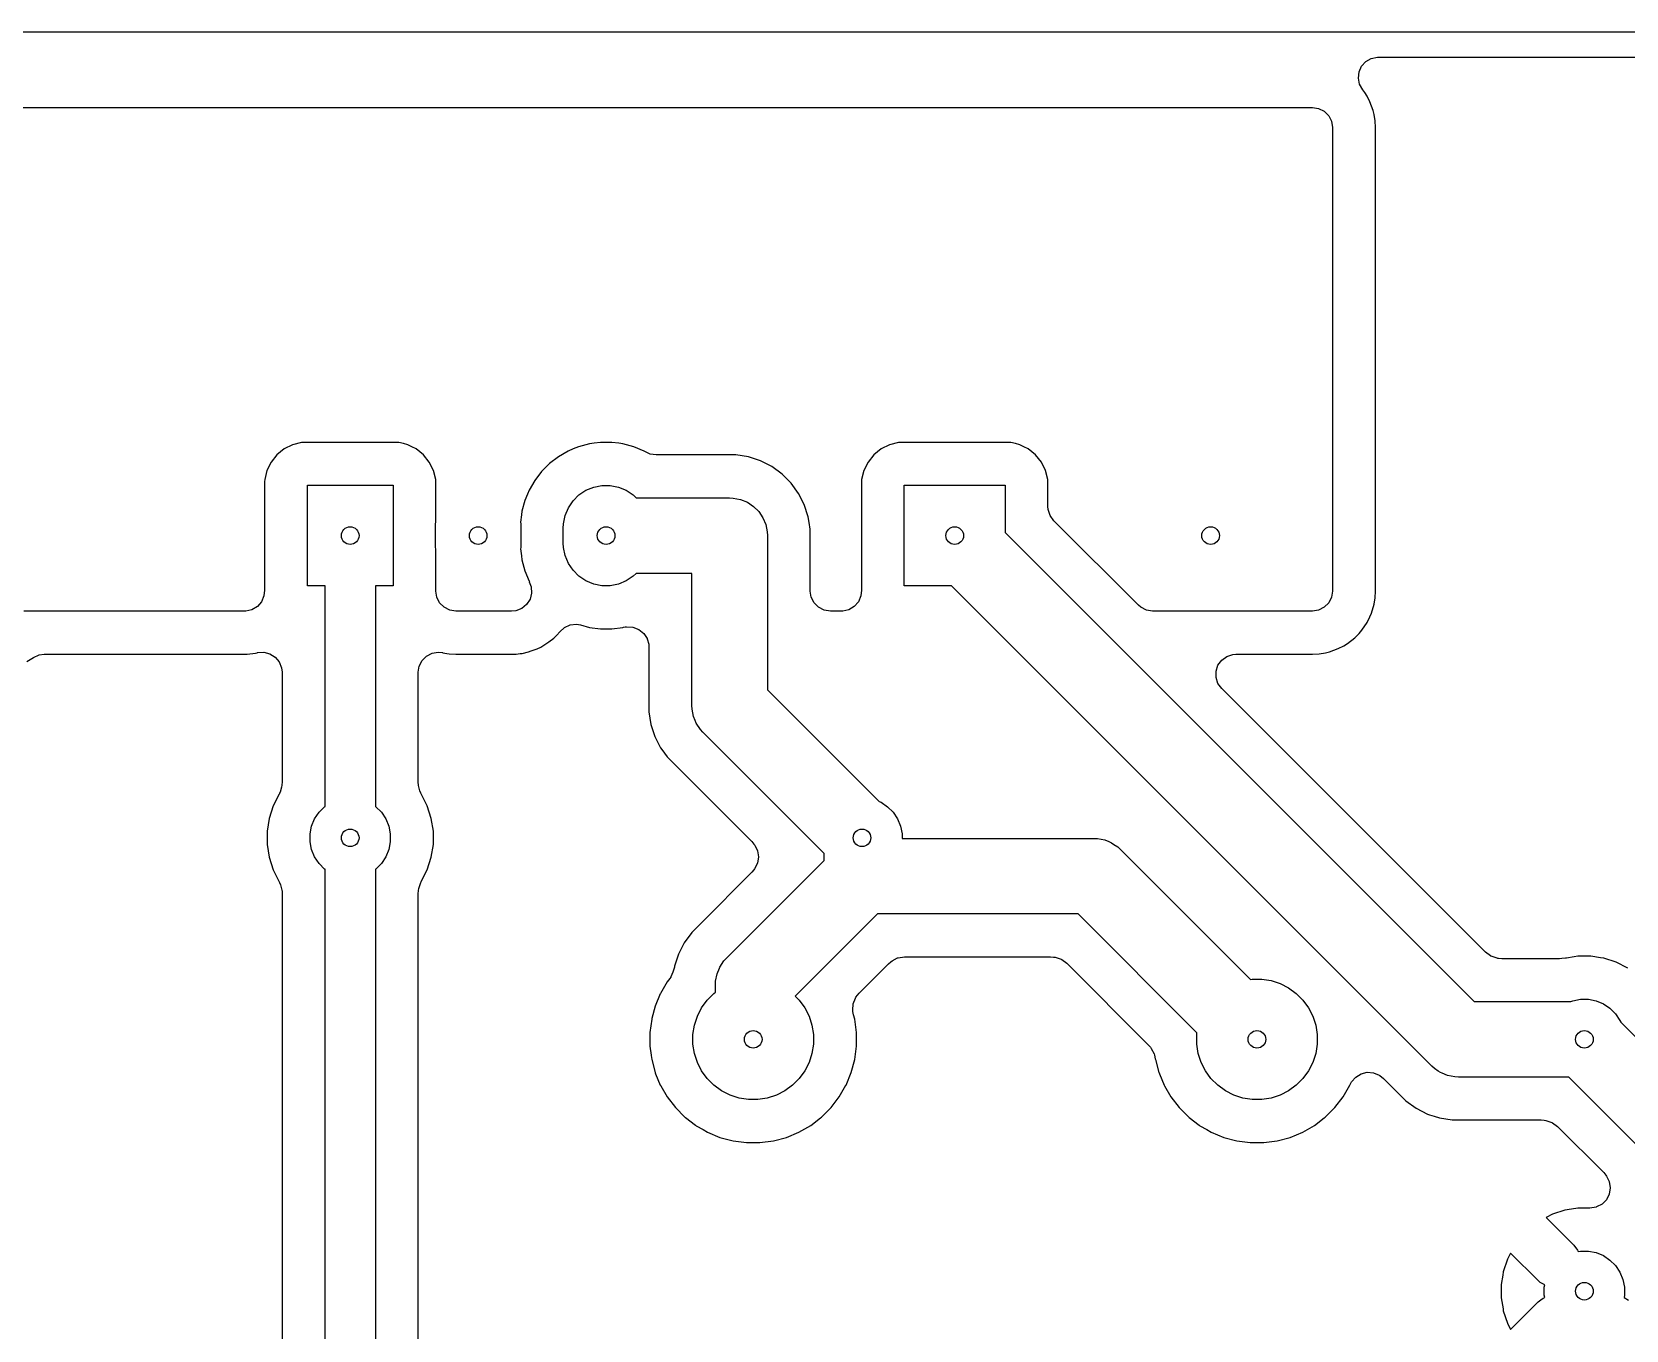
# Model space of a CAD drawing. Header units: millimetres. Extents: x 20 to 168, y -138 to -20.
# Drawn here: x 61.68 to 93.33, y -45.77 to -20 of the extents above; entities that cross this region are included whole.
import ezdxf

# ---------------------------------------------------------------- set-up
doc = ezdxf.new("R2010")
doc.units = ezdxf.units.MM
doc.layers.add('B.Cu', color=253, linetype='CONTINUOUS', true_color=0x83a598)
doc.layers.add('Edge.Cuts', color=40, linetype='CONTINUOUS', true_color=0xfabd2f)

msp = doc.modelspace()

# ---------------------------------------------------------------- linework, layer by layer
at = {"layer": 'B.Cu', "linetype": 'CONTINUOUS'}
for p, q in [((88.162027, -20.588514), (88.270361, -20.526487)), ((88.270361, -20.526487), (88.392561, -20.500974)), ((88.392561, -20.500974), (88.412004, -20.5005)), ((88.412004, -20.5005), (167.069098, -20.5005)), ((88.013478, -20.918943), (88.026975, -20.79484)), ((88.026975, -20.79484), (88.078161, -20.680982)), ((88.078161, -20.680982), (88.162027, -20.588514)), ((88.038991, -21.041143), (88.013478, -20.918943)), ((88.101017, -21.149476), (88.038991, -21.041143)), ((88.144627, -21.203729), (88.101017, -21.149476)), ((58.399, -21.5), (87.101, -21.5)), ((87.101, -21.5), (87.224298, -21.519528)), ((87.224298, -21.519528), (87.335526, -21.576202)), ((88.186053, -21.276082), (88.144627, -21.203729)), ((88.242727, -21.38731), (88.186053, -21.276082)), ((88.308398, -21.560253), (88.242727, -21.38731)), ((87.335526, -21.576202), (87.423798, -21.664474)), ((87.423798, -21.664474), (87.480472, -21.775702)), ((87.480472, -21.775702), (87.5, -21.899)), ((88.32544, -21.641876), (88.308398, -21.560253)), ((88.344968, -21.765174), (88.32544, -21.641876)), ((88.3555, -21.899), (88.344968, -21.765174)), ((87.5, -21.899), (87.5, -31.101)), ((88.3555, -31.101), (88.3555, -21.899)), ((67.034503, -28.152317), (66.854979, -28.196963)), ((67.07604, -28.1495), (67.034503, -28.152317)), ((67.076046, -28.1495), (67.07604, -28.1495)), ((68.923954, -28.1495), (67.076046, -28.1495)), ((68.923959, -28.1495), (68.923954, -28.1495)), ((68.965496, -28.152317), (68.923959, -28.1495)), ((69.055258, -28.17464), (68.965496, -28.152317)), ((72.843399, -28.165975), (72.74754, -28.178595)), ((72.968543, -28.1495), (72.843399, -28.165975)), ((73.191457, -28.1495), (72.968543, -28.1495)), ((73.329642, -28.167692), (73.191457, -28.1495)), ((78.884503, -28.152317), (78.704979, -28.196963)), ((78.92604, -28.1495), (78.884503, -28.152317)), ((78.926046, -28.1495), (78.92604, -28.1495)), ((81.073954, -28.1495), (78.926046, -28.1495)), ((81.073959, -28.1495), (81.073954, -28.1495)), ((81.115496, -28.152317), (81.073959, -28.1495)), ((81.205258, -28.17464), (81.115496, -28.152317)), ((66.545052, -28.395068), (66.42916, -28.539242)), ((66.545068, -28.395052), (66.545052, -28.395068)), ((66.689242, -28.27916), (66.545068, -28.395052)), ((66.854979, -28.196963), (66.689242, -28.27916)), ((69.145021, -28.196963), (69.055258, -28.17464)), ((69.224317, -28.23629), (69.145021, -28.196963)), ((69.310757, -28.27916), (69.224317, -28.23629)), ((69.454931, -28.395052), (69.310757, -28.27916)), ((69.454934, -28.395055), (69.454931, -28.395052)), ((69.45494, -28.39506), (69.454934, -28.395055)), ((69.454944, -28.395065), (69.45494, -28.39506)), ((69.454947, -28.395068), (69.454944, -28.395065)), ((69.570839, -28.539242), (69.454947, -28.395068)), ((72.133217, -28.433057), (71.956388, -28.568742)), ((72.133222, -28.433053), (72.133217, -28.433057)), ((72.326265, -28.321599), (72.133222, -28.433053)), ((72.326272, -28.321595), (72.326265, -28.321599)), ((72.326274, -28.321595), (72.326272, -28.321595)), ((72.428726, -28.279158), (72.326274, -28.321595)), ((72.532218, -28.23629), (72.428726, -28.279158)), ((72.74754, -28.178595), (72.532218, -28.23629)), ((73.412459, -28.178595), (73.329642, -28.167692)), ((73.412462, -28.178595), (73.412459, -28.178595)), ((73.412463, -28.178596), (73.412462, -28.178595)), ((73.627781, -28.23629), (73.412463, -28.178596)), ((73.833726, -28.321595), (73.627781, -28.23629)), ((73.833729, -28.321596), (73.833726, -28.321595)), ((73.833732, -28.321598), (73.833729, -28.321596)), ((73.876073, -28.346044), (73.833732, -28.321598)), ((73.952275, -28.379972), (73.876073, -28.346044)), ((74.075573, -28.3995), (73.952275, -28.379972)), ((75.657659, -28.3995), (74.075573, -28.3995)), ((75.657662, -28.3995), (75.657659, -28.3995)), ((75.906485, -28.43891), (75.657662, -28.3995)), ((75.906486, -28.43891), (75.906485, -28.43891)), ((75.90649, -28.438911), (75.906486, -28.43891)), ((76.146079, -28.516759), (75.90649, -28.438911)), ((78.395052, -28.395068), (78.27916, -28.539242)), ((78.395068, -28.395052), (78.395052, -28.395068)), ((78.539242, -28.27916), (78.395068, -28.395052)), ((78.704979, -28.196963), (78.539242, -28.27916)), ((81.295021, -28.196963), (81.205258, -28.17464)), ((81.374317, -28.23629), (81.295021, -28.196963)), ((81.460757, -28.27916), (81.374317, -28.23629)), ((81.604931, -28.395052), (81.460757, -28.27916)), ((81.604934, -28.395055), (81.604931, -28.395052)), ((81.60494, -28.39506), (81.604934, -28.395055)), ((81.604944, -28.395065), (81.60494, -28.39506)), ((81.604947, -28.395068), (81.604944, -28.395065)), ((81.720839, -28.539242), (81.604947, -28.395068)), ((66.346963, -28.704979), (66.302317, -28.884503)), ((66.42916, -28.539242), (66.346963, -28.704979)), ((69.57084, -28.539245), (69.570839, -28.539242)), ((69.570842, -28.539247), (69.57084, -28.539245)), ((69.653037, -28.704979), (69.570842, -28.539247)), ((69.697683, -28.884505), (69.653037, -28.704979)), ((71.798742, -28.726388), (71.663057, -28.903217)), ((71.79875, -28.726379), (71.798742, -28.726388)), ((71.956379, -28.56875), (71.79875, -28.726379)), ((71.956388, -28.568742), (71.956379, -28.56875)), ((76.370545, -28.63113), (76.146079, -28.516759)), ((76.574356, -28.779207), (76.370545, -28.63113)), ((76.752493, -28.957344), (76.574356, -28.779207)), ((78.196963, -28.704979), (78.152317, -28.884503)), ((78.27916, -28.539242), (78.196963, -28.704979)), ((81.72084, -28.539245), (81.720839, -28.539242)), ((81.720842, -28.539247), (81.72084, -28.539245)), ((81.803037, -28.704979), (81.720842, -28.539247)), ((81.847683, -28.884505), (81.803037, -28.704979)), ((66.302317, -28.884503), (66.2995, -28.92604)), ((66.2995, -28.92604), (66.2995, -31.073967)), ((67.15, -31), (67.15, -29)), ((67.15, -29), (68.85, -29)), ((68.85, -29), (68.85, -31)), ((69.7005, -28.926046), (69.697683, -28.884505)), ((69.7005, -28.926053), (69.7005, -28.926046)), ((69.7005, -29.734475), (69.7005, -28.926053)), ((71.551595, -29.096274), (71.517777, -29.177916)), ((71.551599, -29.096265), (71.551595, -29.096272)), ((71.551595, -29.096272), (71.551595, -29.096274)), ((71.663053, -28.903222), (71.551599, -29.096265)), ((71.663057, -28.903217), (71.663053, -28.903222)), ((72.540766, -29.192941), (72.679313, -29.100367)), ((72.679313, -29.100367), (72.833258, -29.036601)), ((72.833258, -29.036601), (72.996685, -29.004093)), ((72.996685, -29.004093), (73.163315, -29.004093)), ((73.163315, -29.004093), (73.326742, -29.036601)), ((73.326742, -29.036601), (73.480687, -29.100367)), ((73.480687, -29.100367), (73.619234, -29.192941)), ((76.90057, -29.161155), (76.752493, -28.957344)), ((78.152317, -28.884503), (78.1495, -28.92604)), ((78.1495, -28.92604), (78.1495, -31.073967)), ((79, -31), (79, -29)), ((79, -29), (81, -29)), ((81, -29), (81, -29.93934)), ((81.8505, -28.926046), (81.847683, -28.884505)), ((81.8505, -28.926053), (81.8505, -28.926046)), ((81.8505, -29.421779), (81.8505, -28.926053)), ((71.46629, -29.302218), (71.408595, -29.51754)), ((71.517777, -29.177916), (71.46629, -29.302218)), ((72.330367, -29.449313), (72.422941, -29.310766)), ((72.422941, -29.310766), (72.540766, -29.192941)), ((73.619234, -29.192941), (73.676293, -29.25)), ((73.676293, -29.25), (75.5317, -29.25)), ((75.5317, -29.25), (75.605213, -29.253611)), ((75.605213, -29.253611), (75.749414, -29.282295)), ((75.749414, -29.282295), (75.885248, -29.338559)), ((75.885248, -29.338559), (76.007495, -29.420242)), ((76.007495, -29.420242), (76.111458, -29.524205)), ((77.014941, -29.385621), (76.90057, -29.161155)), ((77.09279, -29.625215), (77.014941, -29.385621)), ((81.855412, -29.484196), (81.8505, -29.421779)), ((69.694093, -29.766685), (69.7005, -29.734475)), ((71.399444, -29.587051), (71.379822, -29.736095)), ((71.379822, -29.736095), (71.385907, -29.766685)), ((71.408595, -29.51754), (71.399444, -29.587051)), ((72.234093, -29.766685), (72.266601, -29.603258)), ((72.266601, -29.603258), (72.330367, -29.449313)), ((76.111458, -29.524205), (76.193141, -29.646452)), ((76.193141, -29.646452), (76.249405, -29.782286)), ((77.11074, -29.738548), (77.09279, -29.625215)), ((77.1322, -29.87404), (77.11074, -29.738548)), ((81.893988, -29.602921), (81.855412, -29.484196)), ((81.967364, -29.703915), (81.893988, -29.602921)), ((83.646585, -31.383136), (81.967364, -29.703915)), ((69.69, -29.85), (69.694093, -29.766685)), ((69.69, -30.15), (69.69, -29.85)), ((71.385907, -29.766685), (71.39, -29.85)), ((71.39, -29.85), (71.39, -30.15)), ((72.23, -29.85), (72.234093, -29.766685)), ((72.23, -30.15), (72.23, -29.85)), ((76.249405, -29.782286), (76.278089, -29.926487)), ((76.278089, -29.926487), (76.2817, -30)), ((76.2817, -30), (76.2817, -33.06104)), ((77.1322, -31.101), (77.1322, -29.87404)), ((81, -29.93934), (90.31066, -39.25)), ((69.694093, -30.233315), (69.69, -30.15)), ((69.7005, -30.265524), (69.694093, -30.233315)), ((69.7005, -31.073946), (69.7005, -30.265524)), ((71.385907, -30.233315), (71.379822, -30.263904)), ((71.379822, -30.263904), (71.397692, -30.399642)), ((71.39, -30.15), (71.385907, -30.233315)), ((72.234093, -30.233315), (72.23, -30.15)), ((72.266601, -30.396742), (72.234093, -30.233315)), ((71.397692, -30.399642), (71.408595, -30.482459)), ((71.408595, -30.482459), (71.46629, -30.697781)), ((71.46629, -30.697781), (71.551599, -30.903735)), ((72.330367, -30.550687), (72.266601, -30.396742)), ((72.422941, -30.689234), (72.330367, -30.550687)), ((72.540766, -30.807059), (72.422941, -30.689234)), ((67.5, -31), (67.15, -31)), ((67.5, -35.37657), (67.5, -31)), ((68.85, -31), (68.5, -31)), ((68.5, -31), (68.5, -35.37657)), ((71.551599, -30.903735), (71.557378, -30.915453)), ((71.557378, -30.915453), (71.555938, -30.916162)), ((71.555938, -30.916162), (71.595047, -31.018051)), ((72.679313, -30.899633), (72.540766, -30.807059)), ((72.833258, -30.963399), (72.679313, -30.899633)), ((72.996685, -30.995907), (72.833258, -30.963399)), ((73.163315, -30.995907), (72.996685, -30.995907)), ((73.326742, -30.963399), (73.163315, -30.995907)), ((73.480687, -30.899633), (73.326742, -30.963399)), ((73.619234, -30.807059), (73.480687, -30.899633)), ((73.676293, -30.75), (73.619234, -30.807059)), ((74.7817, -30.75), (73.676293, -30.75)), ((74.7817, -33.3717), (74.7817, -30.75)), ((79.93934, -31), (79, -31)), ((89.46967, -40.53033), (79.93934, -31)), ((66.239329, -31.313172), (66.157225, -31.407208)), ((66.288355, -31.198367), (66.239329, -31.313172)), ((66.298903, -31.080739), (66.288355, -31.198367)), ((66.299729, -31.080712), (66.298903, -31.080739)), ((66.2995, -31.073967), (66.299505, -31.074031)), ((66.299505, -31.074031), (66.299503, -31.074048)), ((66.299503, -31.074048), (66.299729, -31.080712)), ((69.699583, -31.101), (69.700495, -31.074031)), ((69.719111, -31.224298), (69.699583, -31.101)), ((69.700495, -31.074031), (69.700499, -31.073967)), ((69.700499, -31.073967), (69.7005, -31.073946)), ((69.775785, -31.335526), (69.719111, -31.224298)), ((71.569267, -31.263295), (71.501275, -31.367989)), ((71.601578, -31.142714), (71.569267, -31.263295)), ((71.595047, -31.018051), (71.601578, -31.142714)), ((77.151728, -31.224298), (77.1322, -31.101)), ((77.208402, -31.335526), (77.151728, -31.224298)), ((78.089329, -31.313172), (78.007225, -31.407208)), ((78.138355, -31.198367), (78.089329, -31.313172)), ((78.148903, -31.080739), (78.138355, -31.198367)), ((78.149729, -31.080712), (78.148903, -31.080739)), ((78.1495, -31.073967), (78.149505, -31.074031)), ((78.149505, -31.074031), (78.149503, -31.074048)), ((78.149503, -31.074048), (78.149729, -31.080712)), ((87.480472, -31.224298), (87.423798, -31.335526)), ((87.5, -31.101), (87.480472, -31.224298)), ((88.32544, -31.358124), (88.344968, -31.234826)), ((88.344968, -31.234826), (88.3555, -31.101)), ((65.901417, -31.5), (61.522372, -31.5)), ((65.928386, -31.499088), (65.901417, -31.5)), ((66.050082, -31.47127), (65.928386, -31.499088)), ((66.157225, -31.407208), (66.050082, -31.47127)), ((69.864057, -31.423798), (69.775785, -31.335526)), ((69.975285, -31.480472), (69.864057, -31.423798)), ((70.098583, -31.5), (69.975285, -31.480472)), ((71.204765, -31.5), (70.098583, -31.5)), ((71.287714, -31.491282), (71.204765, -31.5)), ((71.404259, -31.446548), (71.287714, -31.491282)), ((71.501275, -31.367989), (71.404259, -31.446548)), ((77.296674, -31.423798), (77.208402, -31.335526)), ((77.407902, -31.480472), (77.296674, -31.423798)), ((77.5312, -31.5), (77.407902, -31.480472)), ((77.751417, -31.5), (77.5312, -31.5)), ((77.778386, -31.499088), (77.751417, -31.5)), ((77.900082, -31.47127), (77.778386, -31.499088)), ((78.007225, -31.407208), (77.900082, -31.47127)), ((83.694195, -31.423798), (83.646585, -31.383136)), ((83.805423, -31.480472), (83.694195, -31.423798)), ((83.928721, -31.5), (83.805423, -31.480472)), ((87.101, -31.5), (83.928721, -31.5)), ((87.224298, -31.480472), (87.101, -31.5)), ((87.335526, -31.423798), (87.224298, -31.480472)), ((87.423798, -31.335526), (87.335526, -31.423798)), ((88.186053, -31.723918), (88.242727, -31.61269)), ((88.242727, -31.61269), (88.276916, -31.536639)), ((88.276916, -31.536639), (88.32544, -31.358124)), ((72.101808, -31.977284), (72.158853, -31.907359)), ((72.158853, -31.907359), (72.251924, -31.824167)), ((72.251924, -31.824167), (72.36615, -31.773807)), ((72.36615, -31.773807), (72.490347, -31.761208)), ((72.490347, -31.761208), (72.571283, -31.774177)), ((72.571283, -31.774177), (72.747537, -31.821404)), ((72.747537, -31.821404), (72.968543, -31.8505)), ((72.968543, -31.8505), (72.968549, -31.8505)), ((72.968549, -31.8505), (73.191451, -31.8505)), ((73.191451, -31.8505), (73.191457, -31.8505)), ((73.191457, -31.8505), (73.412463, -31.821404)), ((73.412463, -31.821404), (73.412474, -31.8214)), ((73.412474, -31.8214), (73.423091, -31.819289)), ((73.423091, -31.819289), (73.459215, -31.813807)), ((73.459215, -31.813807), (73.487452, -31.810839)), ((73.487452, -31.810839), (73.612108, -31.817368)), ((73.612108, -31.817368), (73.728653, -31.862102)), ((73.728653, -31.862102), (73.82567, -31.940659)), ((73.82567, -31.940659), (73.893663, -32.045353)), ((87.940456, -32.028728), (88.028728, -31.940456)), ((88.028728, -31.940456), (88.084739, -31.878699)), ((88.084739, -31.878699), (88.186053, -31.723918)), ((71.594277, -32.289968), (71.710822, -32.245234)), ((71.710822, -32.245234), (71.787118, -32.211596)), ((71.787118, -32.211596), (71.94263, -32.111406)), ((71.94263, -32.111406), (72.039646, -32.032847)), ((72.039646, -32.032847), (72.101808, -31.977284)), ((73.893663, -32.045353), (73.893791, -32.04564)), ((73.893791, -32.04564), (73.894194, -32.046547)), ((73.894194, -32.046547), (73.925151, -32.156457)), ((73.925151, -32.156457), (73.927784, -32.176448)), ((73.927784, -32.176448), (73.9312, -32.22855)), ((73.9312, -32.22855), (73.9312, -33.497656)), ((87.439747, -32.308398), (87.61269, -32.242727)), ((87.61269, -32.242727), (87.723918, -32.186053)), ((87.723918, -32.186053), (87.796271, -32.144627)), ((87.796271, -32.144627), (87.940456, -32.028728)), ((61.581013, -32.498755), (61.711671, -32.416656)), ((61.711671, -32.416656), (61.82646, -32.367594)), ((61.82646, -32.367594), (61.923952, -32.3555)), ((61.923952, -32.3555), (65.901415, -32.3555)), ((65.901415, -32.3555), (65.901417, -32.3555)), ((65.901417, -32.3555), (65.930331, -32.355011)), ((65.930331, -32.355011), (65.9573, -32.354099)), ((65.9573, -32.354099), (65.957308, -32.354098)), ((65.957308, -32.354098), (65.957309, -32.354098)), ((65.957309, -32.354098), (66.119018, -32.333078)), ((66.119018, -32.333078), (66.11902, -32.333077)), ((66.11902, -32.333077), (66.119024, -32.333077)), ((66.119024, -32.333077), (66.154302, -32.325012)), ((66.154302, -32.325012), (66.161586, -32.323348)), ((66.161586, -32.323348), (66.286135, -32.314909)), ((66.286135, -32.314909), (66.407196, -32.345372)), ((66.407196, -32.345372), (66.512918, -32.411753)), ((66.512918, -32.411753), (66.592953, -32.507555)), ((66.592953, -32.507555), (66.639467, -32.623401)), ((69.3505, -32.71379), (69.370028, -32.590492)), ((69.370028, -32.590492), (69.426702, -32.479264)), ((69.426702, -32.479264), (69.514974, -32.390992)), ((69.514974, -32.390992), (69.626202, -32.334318)), ((69.626202, -32.334318), (69.7495, -32.31479)), ((69.7495, -32.31479), (69.833183, -32.323664)), ((69.833183, -32.323664), (69.841442, -32.325435)), ((69.841442, -32.325435), (69.841459, -32.32544)), ((69.841459, -32.32544), (69.915673, -32.337194)), ((69.915673, -32.337194), (69.96475, -32.344967)), ((69.96475, -32.344967), (69.964751, -32.344967)), ((69.964751, -32.344967), (69.964757, -32.344968)), ((69.964757, -32.344968), (70.098583, -32.3555)), ((70.098583, -32.3555), (71.204762, -32.3555)), ((71.204762, -32.3555), (71.204765, -32.3555)), ((71.204765, -32.3555), (71.204771, -32.355499)), ((71.204771, -32.355499), (71.20479, -32.355499)), ((71.20479, -32.355499), (71.264651, -32.352361)), ((71.264651, -32.352361), (71.294186, -32.350814)), ((71.294186, -32.350814), (71.377135, -32.342096)), ((71.377135, -32.342096), (71.415416, -32.337197)), ((71.415416, -32.337197), (71.541212, -32.303979)), ((71.541212, -32.303979), (71.59427, -32.28997)), ((71.59427, -32.28997), (71.594271, -32.289969)), ((71.594271, -32.289969), (71.594277, -32.289968)), ((85.188133, -32.692083), (85.226709, -32.573358)), ((85.226709, -32.573358), (85.300085, -32.472364)), ((85.300085, -32.472364), (85.401079, -32.398988)), ((85.401079, -32.398988), (85.519804, -32.360412)), ((85.519804, -32.360412), (85.582221, -32.3555)), ((85.582221, -32.3555), (87.100992, -32.3555)), ((87.100992, -32.3555), (87.101, -32.3555)), ((87.101, -32.3555), (87.234826, -32.344968)), ((87.234826, -32.344968), (87.358124, -32.32544)), ((87.358124, -32.32544), (87.439747, -32.308398)), ((66.639467, -32.623401), (66.6495, -32.712315)), ((66.6495, -32.712315), (66.6495, -34.891255)), ((69.3505, -34.899127), (69.3505, -32.71379)), ((85.188133, -32.816917), (85.188133, -32.692083)), ((85.226709, -32.935642), (85.188133, -32.816917)), ((76.2817, -33.06104), (78.49957, -35.27891)), ((85.300085, -33.036636), (85.226709, -32.935642)), ((90.534845, -38.271396), (85.300085, -33.036636)), ((73.9312, -33.497656), (73.970612, -33.746496)), ((74.785311, -33.445213), (74.7817, -33.3717)), ((74.813994, -33.589413), (74.785311, -33.445213)), ((73.970612, -33.746496), (74.048459, -33.98608)), ((74.846953, -33.668983), (74.813994, -33.589413)), ((74.870259, -33.725248), (74.846953, -33.668983)), ((74.951942, -33.847495), (74.870259, -33.725248)), ((75.00137, -33.90203), (74.951942, -33.847495)), ((74.048459, -33.98608), (74.162827, -34.210541)), ((77.41, -36.31066), (75.00137, -33.90203)), ((74.162827, -34.210541), (74.162827, -34.210542)), ((74.162827, -34.210542), (74.16283, -34.210546)), ((74.16283, -34.210546), (74.188688, -34.246136)), ((74.188688, -34.246136), (74.293313, -34.39014)), ((74.293313, -34.39014), (74.310907, -34.414356)), ((74.310907, -34.414356), (74.310909, -34.414358)), ((74.310909, -34.414358), (75.262979, -35.366428)), ((66.595786, -35.120045), (66.59089, -35.129993)), ((66.595805, -35.120005), (66.595786, -35.120045)), ((66.596964, -35.117542), (66.595805, -35.120005)), ((66.596971, -35.117527), (66.596964, -35.117542)), ((66.597751, -35.115846), (66.596971, -35.117527)), ((66.606864, -35.096079), (66.597751, -35.115846)), ((66.638604, -34.991448), (66.606864, -35.096079)), ((66.644587, -34.953674), (66.638604, -34.991448)), ((66.6495, -34.891255), (66.644587, -34.953674)), ((69.353266, -34.946023), (69.3505, -34.899127)), ((69.355038, -34.960995), (69.353266, -34.946023)), ((69.382641, -35.066783), (69.355038, -34.960995)), ((69.401589, -35.112528), (69.382641, -35.066783)), ((69.414688, -35.140944), (69.401589, -35.112528)), ((66.470421, -35.366425), (66.390138, -35.613508)), ((66.470422, -35.366424), (66.470421, -35.366425)), ((66.59089, -35.129993), (66.470422, -35.366424)), ((67.381592, -35.492485), (67.492485, -35.381592)), ((67.492485, -35.381592), (67.5, -35.37657)), ((68.5, -35.37657), (68.507515, -35.381592)), ((68.507515, -35.381592), (68.618408, -35.492485)), ((69.529579, -35.366428), (69.414688, -35.140944)), ((69.60986, -35.613507), (69.529579, -35.366428)), ((75.262979, -35.366428), (75.262978, -35.366428)), ((75.262978, -35.366428), (75.972311, -36.075759)), ((78.49957, -35.27891), (78.537117, -35.294463)), ((78.537117, -35.294463), (78.667515, -35.381592)), ((78.667515, -35.381592), (78.778408, -35.492485)), ((66.390138, -35.613508), (66.3495, -35.870104)), ((67.234448, -35.767772), (67.294463, -35.622883)), ((67.294463, -35.622883), (67.381592, -35.492485)), ((68.618408, -35.492485), (68.705537, -35.622883)), ((68.705537, -35.622883), (68.765552, -35.767772)), ((69.6505, -35.870103), (69.60986, -35.613507)), ((78.778408, -35.492485), (78.865537, -35.622883)), ((78.865537, -35.622883), (78.925552, -35.767772)), ((66.3495, -35.870104), (66.3495, -36.129896)), ((67.203852, -35.921586), (67.234448, -35.767772)), ((67.203852, -36.078414), (67.203852, -35.921586)), ((68.765552, -35.767772), (68.796148, -35.921586)), ((68.796148, -35.921586), (68.796148, -36.078414)), ((69.6505, -36.129897), (69.6505, -35.870103)), ((75.972311, -36.075759), (76.012972, -36.123367)), ((78.925552, -35.767772), (78.956148, -35.921586)), ((78.956148, -35.921586), (78.956148, -36.0102)), ((78.956148, -36.0102), (82.7602, -36.0102)), ((82.7602, -36.0102), (82.833713, -36.013811)), ((82.833713, -36.013811), (82.977913, -36.042494)), ((82.977913, -36.042494), (83.057483, -36.075453)), ((83.057483, -36.075453), (83.113748, -36.098759)), ((66.3495, -36.129896), (66.390138, -36.38649)), ((66.390138, -36.38649), (66.470421, -36.633573)), ((67.234448, -36.232228), (67.203852, -36.078414)), ((67.294463, -36.377117), (67.234448, -36.232228)), ((67.381592, -36.507515), (67.294463, -36.377117)), ((68.705537, -36.377117), (68.618408, -36.507515)), ((68.765552, -36.232228), (68.705537, -36.377117)), ((68.796148, -36.078414), (68.765552, -36.232228)), ((69.529579, -36.633572), (69.60986, -36.386493)), ((69.60986, -36.386493), (69.6505, -36.129897)), ((76.012972, -36.123367), (76.029108, -36.145576)), ((76.029108, -36.145576), (76.08578, -36.256805)), ((76.105307, -36.380103), (76.085777, -36.503401)), ((76.08578, -36.256805), (76.105307, -36.380103)), ((77.41, -36.44954), (77.41, -36.31066)), ((83.113748, -36.098759), (83.160349, -36.129897)), ((83.160349, -36.129897), (83.235995, -36.180442)), ((83.235995, -36.180442), (83.29053, -36.22987)), ((83.29053, -36.22987), (85.870031, -38.809371)), ((66.470421, -36.633573), (66.470424, -36.63358)), ((66.470424, -36.63358), (66.585298, -36.859031)), ((67.492485, -36.618408), (67.381592, -36.507515)), ((67.5, -36.623429), (67.492485, -36.618408)), ((67.5, -67.71657), (67.5, -36.623429)), ((68.507515, -36.618408), (68.5, -36.623429)), ((68.5, -36.623429), (68.5, -67.71657)), ((68.618408, -36.507515), (68.507515, -36.618408)), ((69.411634, -36.865051), (69.529579, -36.633572)), ((75.972311, -36.684437), (74.957344, -37.699405)), ((75.46967, -38.38987), (77.41, -36.44954)), ((76.012974, -36.636827), (75.972311, -36.684437)), ((76.029106, -36.614623), (76.012974, -36.636827)), ((76.085777, -36.503401), (76.029106, -36.614623)), ((66.585298, -36.859031), (66.598414, -36.887482)), ((66.598414, -36.887482), (66.617355, -36.933209)), ((66.617355, -36.933209), (66.644962, -37.039002)), ((69.355412, -37.04633), (69.361395, -37.008553)), ((69.361395, -37.008553), (69.393132, -36.903926)), ((69.393132, -36.903926), (69.400713, -36.887482)), ((69.400713, -36.887482), (69.402271, -36.884102)), ((69.402271, -36.884102), (69.409101, -36.87002)), ((69.409101, -36.87002), (69.41163, -36.865055)), ((69.41163, -36.865055), (69.411634, -36.865051)), ((66.644962, -37.039002), (66.646734, -37.053973)), ((66.646734, -37.053973), (66.6495, -37.100872)), ((66.6495, -37.100872), (66.6495, -67.231255)), ((69.3505, -37.108744), (69.355412, -37.04633)), ((69.3505, -49.365639), (69.3505, -37.108744)), ((78.47066, -37.5102), (76.836342, -39.144517)), ((82.44954, -37.5102), (78.47066, -37.5102)), ((84.809371, -39.870031), (82.44954, -37.5102)), ((74.779201, -37.87755), (74.631127, -38.081358)), ((74.779214, -37.877535), (74.779201, -37.87755)), ((74.957344, -37.699405), (74.779214, -37.877535)), ((74.631127, -38.081358), (74.516758, -38.30582)), ((90.534849, -38.271399), (90.534845, -38.271396)), ((90.635841, -38.344772), (90.534849, -38.271399)), ((74.435576, -38.566451), (74.420961, -38.627321)), ((74.438908, -38.545415), (74.435576, -38.566451)), ((74.438909, -38.545411), (74.438908, -38.545415)), ((74.516758, -38.30582), (74.438909, -38.545411)), ((75.282294, -38.702487), (75.329277, -38.589062)), ((75.329277, -38.589062), (75.338559, -38.566652)), ((75.338559, -38.566652), (75.420242, -38.444405)), ((75.420242, -38.444405), (75.46967, -38.38987)), ((78.100673, -39.082974), (78.683887, -38.499761)), ((78.683887, -38.499761), (78.731486, -38.459108)), ((78.731486, -38.459108), (78.755953, -38.441332)), ((78.755953, -38.441332), (78.867181, -38.38466)), ((78.867181, -38.38466), (78.867184, -38.384659)), ((78.867184, -38.384659), (78.880825, -38.380227)), ((78.880825, -38.380227), (79.004117, -38.3607)), ((79.004117, -38.3607), (81.900577, -38.3607)), ((81.900577, -38.3607), (81.96299, -38.365612)), ((81.96299, -38.365612), (81.992856, -38.370342)), ((81.992856, -38.370342), (82.111577, -38.408914)), ((82.111577, -38.408914), (82.124359, -38.415427)), ((82.124359, -38.415427), (82.22535, -38.4888)), ((82.22535, -38.4888), (82.225354, -38.488803)), ((82.225354, -38.488803), (83.843436, -40.106885)), ((90.645119, -38.3495), (90.635841, -38.344772)), ((90.648618, -38.351283), (90.645119, -38.3495)), ((90.767332, -38.389856), (90.648618, -38.351283)), ((90.784313, -38.392545), (90.767332, -38.389856)), ((90.797202, -38.394587), (90.784313, -38.392545)), ((90.859623, -38.3995), (90.797202, -38.394587)), ((92.003762, -38.3995), (90.859623, -38.3995)), ((92.050667, -38.396733), (92.003762, -38.3995)), ((92.126856, -38.387714), (92.050667, -38.396733)), ((92.142367, -38.385569), (92.126856, -38.387714)), ((92.299388, -38.3607), (92.142367, -38.385569)), ((92.370103, -38.3495), (92.299388, -38.3607)), ((92.370104, -38.3495), (92.370103, -38.3495)), ((92.629896, -38.3495), (92.370104, -38.3495)), ((92.629897, -38.3495), (92.629896, -38.3495)), ((92.822293, -38.379972), (92.629897, -38.3495)), ((92.822295, -38.379972), (92.822293, -38.379971)), ((92.822293, -38.379971), (92.822293, -38.379972)), ((92.886485, -38.390138), (92.822295, -38.379972)), ((92.886495, -38.39014), (92.886485, -38.390138)), ((93.133573, -38.470421), (92.886495, -38.39014)), ((93.133579, -38.470424), (93.133573, -38.470421)), ((93.363737, -38.587696), (93.133579, -38.470424)), ((74.291411, -38.858359), (74.157022, -39.091126)), ((74.291413, -38.858356), (74.291411, -38.858359)), ((74.341997, -38.792433), (74.291413, -38.858356)), ((74.362901, -38.762438), (74.341997, -38.792433)), ((74.365487, -38.758339), (74.362901, -38.762438)), ((74.407501, -38.668745), (74.365487, -38.758339)), ((74.420961, -38.627321), (74.407501, -38.668745)), ((75.25, -38.9202), (75.253611, -38.846687)), ((75.25, -39.066197), (75.25, -38.9202)), ((75.253611, -38.846687), (75.282294, -38.702487)), ((85.870031, -38.809371), (85.905849, -38.803699)), ((85.905849, -38.803699), (86.094151, -38.803699)), ((86.094151, -38.803699), (86.280134, -38.833156)), ((86.280134, -38.833156), (86.45922, -38.891345)), ((86.45922, -38.891345), (86.626998, -38.976832)), ((74.156095, -39.093363), (74.054152, -39.339474)), ((74.156918, -39.09134), (74.156095, -39.093363)), ((74.157022, -39.091126), (74.156918, -39.09134)), ((74.976832, -39.373002), (75.087513, -39.220662)), ((75.087513, -39.220662), (75.220662, -39.087513)), ((75.220662, -39.087513), (75.25, -39.066197)), ((76.836342, -39.144517), (76.912487, -39.220662)), ((76.912487, -39.220662), (77.023168, -39.373002)), ((77.984155, -39.296657), (78.02889, -39.180113)), ((78.02889, -39.180113), (78.037271, -39.165596)), ((78.037271, -39.165596), (78.100673, -39.082974)), ((86.626998, -38.976832), (86.779338, -39.087513)), ((86.779338, -39.087513), (86.912487, -39.220662)), ((86.912487, -39.220662), (87.023168, -39.373002)), ((92.230226, -39.25), (92.267772, -39.234448)), ((92.267772, -39.234448), (92.421586, -39.203852)), ((92.421586, -39.203852), (92.578414, -39.203852)), ((92.578414, -39.203852), (92.732228, -39.234448)), ((92.732228, -39.234448), (92.877117, -39.294463)), ((74.054151, -39.339477), (73.987682, -39.587548)), ((74.054152, -39.339474), (74.054151, -39.339477)), ((74.833156, -39.719866), (74.891345, -39.54078)), ((74.891345, -39.54078), (74.976832, -39.373002)), ((77.023168, -39.373002), (77.108655, -39.54078)), ((77.108655, -39.54078), (77.166844, -39.719866)), ((77.977625, -39.421315), (77.984155, -39.296657)), ((77.9807, -39.450572), (77.977625, -39.421315)), ((77.992108, -39.512127), (77.9807, -39.450572)), ((78.015416, -39.599109), (77.992108, -39.512127)), ((87.023168, -39.373002), (87.108655, -39.54078)), ((87.108655, -39.54078), (87.166844, -39.719866)), ((90.31066, -39.25), (92.230226, -39.25)), ((92.877117, -39.294463), (93.007515, -39.381592)), ((93.007515, -39.381592), (93.118408, -39.492485)), ((93.118408, -39.492485), (93.205537, -39.622883)), ((73.984583, -39.599113), (73.9495, -39.865603)), ((73.9495, -39.865603), (73.9495, -40.134397)), ((73.985814, -39.593765), (73.984583, -39.59911)), ((73.984583, -39.59911), (73.984583, -39.599113)), ((73.987682, -39.587548), (73.985814, -39.593765)), ((74.803699, -39.905849), (74.833156, -39.719866)), ((77.166844, -39.719866), (77.196301, -39.905849)), ((78.0505, -39.865603), (78.015416, -39.599109)), ((78.0505, -40.134397), (78.0505, -39.865603)), ((84.803699, -39.905849), (84.809371, -39.870031)), ((87.166844, -39.719866), (87.196301, -39.905849)), ((93.205537, -39.622883), (93.221089, -39.660429)), ((93.221089, -39.660429), (94.81066, -41.25)), ((73.9495, -40.134397), (73.973317, -40.315306)), ((74.803699, -40.094151), (74.803699, -39.905849)), ((74.833156, -40.280134), (74.803699, -40.094151)), ((77.196301, -40.094151), (77.166844, -40.280134)), ((77.196301, -39.905849), (77.196301, -40.094151)), ((78.015416, -40.400891), (78.0505, -40.134397)), ((83.843436, -40.106885), (83.884094, -40.15449)), ((83.884094, -40.15449), (83.901865, -40.17895)), ((83.901865, -40.17895), (83.958538, -40.290176)), ((84.803699, -40.094151), (84.803699, -39.905849)), ((84.833156, -40.280134), (84.803699, -40.094151)), ((87.196301, -40.094151), (87.166844, -40.280134)), ((87.196301, -39.905849), (87.196301, -40.094151)), ((73.973317, -40.315306), (73.974369, -40.323298)), ((73.974369, -40.323298), (73.984583, -40.400888)), ((73.984583, -40.400888), (73.984584, -40.40089)), ((73.984584, -40.40089), (73.984585, -40.400895)), ((73.984585, -40.400895), (74.053285, -40.657291)), ((74.891345, -40.45922), (74.833156, -40.280134)), ((74.976832, -40.626998), (74.891345, -40.45922)), ((77.108655, -40.45922), (77.023168, -40.626998)), ((77.166844, -40.280134), (77.108655, -40.45922)), ((77.945847, -40.660526), (78.015416, -40.400891)), ((83.958538, -40.290176), (83.958539, -40.290179)), ((83.958539, -40.290179), (83.96649, -40.31465)), ((83.96649, -40.31465), (83.982604, -40.385865)), ((83.982604, -40.385865), (83.984579, -40.400872)), ((83.984579, -40.400872), (83.984581, -40.400879)), ((83.984581, -40.400879), (83.984582, -40.400884)), ((83.984582, -40.400884), (83.984583, -40.400888)), ((83.984583, -40.400888), (84.053285, -40.657291)), ((84.891345, -40.45922), (84.833156, -40.280134)), ((84.976832, -40.626998), (84.891345, -40.45922)), ((87.108655, -40.45922), (87.023168, -40.626998)), ((87.166844, -40.280134), (87.108655, -40.45922)), ((74.053285, -40.657291), (74.054965, -40.663781)), ((74.054965, -40.663781), (74.0559, -40.667522)), ((74.0559, -40.667522), (74.063515, -40.683128)), ((74.063515, -40.683128), (74.156138, -40.906739)), ((75.087513, -40.779338), (74.976832, -40.626998)), ((75.220662, -40.912487), (75.087513, -40.779338)), ((76.912487, -40.779338), (76.779338, -40.912487)), ((77.023168, -40.626998), (76.912487, -40.779338)), ((77.842984, -40.908859), (77.945847, -40.660526)), ((84.053285, -40.657291), (84.054965, -40.663781)), ((84.054965, -40.663781), (84.0559, -40.667522)), ((84.0559, -40.667522), (84.063515, -40.683128)), ((84.063515, -40.683128), (84.156138, -40.906739)), ((85.087513, -40.779338), (84.976832, -40.626998)), ((85.220662, -40.912487), (85.087513, -40.779338)), ((86.912487, -40.779338), (86.779338, -40.912487)), ((87.023168, -40.626998), (86.912487, -40.779338)), ((87.879532, -40.844122), (87.960602, -40.749198)), ((87.960602, -40.749198), (88.067039, -40.683969)), ((88.067039, -40.683969), (88.188424, -40.654824)), ((88.188424, -40.654824), (88.312874, -40.664615)), ((88.312874, -40.664615), (88.428201, -40.712381)), ((88.428201, -40.712381), (88.441474, -40.720514)), ((88.441474, -40.720514), (88.515129, -40.778579)), ((88.515129, -40.778579), (88.878191, -41.14164)), ((89.524205, -40.579759), (89.46967, -40.53033)), ((89.597487, -40.628723), (89.524205, -40.579759)), ((89.646452, -40.661441), (89.597487, -40.628723)), ((89.674899, -40.673224), (89.646452, -40.661441)), ((89.782287, -40.717706), (89.674899, -40.673224)), ((89.926487, -40.746389), (89.782287, -40.717706)), ((90, -40.75), (89.926487, -40.746389)), ((92.18934, -40.75), (90, -40.75)), ((93.96967, -42.53033), (92.18934, -40.75)), ((74.156138, -40.906739), (74.157924, -40.911129)), ((74.157924, -40.911129), (74.163543, -40.920165)), ((74.163543, -40.920165), (74.291042, -41.140998)), ((74.291042, -41.140998), (74.291405, -41.14163)), ((75.373002, -41.023168), (75.220662, -40.912487)), ((75.54078, -41.108655), (75.373002, -41.023168)), ((75.719866, -41.166844), (75.54078, -41.108655)), ((76.45922, -41.108655), (76.280134, -41.166844)), ((76.626998, -41.023168), (76.45922, -41.108655)), ((76.779338, -40.912487), (76.626998, -41.023168)), ((77.708588, -41.14164), (77.841673, -40.911129)), ((77.841673, -40.911129), (77.842984, -40.908859)), ((84.156138, -40.906739), (84.157924, -40.911129)), ((84.157924, -40.911129), (84.163543, -40.920165)), ((84.163543, -40.920165), (84.291042, -41.140998)), ((84.291042, -41.140998), (84.291405, -41.14163)), ((85.373002, -41.023168), (85.220662, -40.912487)), ((85.54078, -41.108655), (85.373002, -41.023168)), ((85.719866, -41.166844), (85.54078, -41.108655)), ((86.45922, -41.108655), (86.280134, -41.166844)), ((86.626998, -41.023168), (86.45922, -41.108655)), ((86.779338, -40.912487), (86.626998, -41.023168)), ((87.708588, -41.14164), (87.841673, -40.911129)), ((87.841673, -40.911129), (87.842984, -40.908859)), ((87.842984, -40.908859), (87.842989, -40.908845)), ((87.842989, -40.908845), (87.847751, -40.899191)), ((87.847751, -40.899191), (87.865397, -40.867191)), ((87.865397, -40.867191), (87.879532, -40.844122)), ((74.291405, -41.14163), (74.291424, -41.141658)), ((74.291424, -41.141658), (74.455033, -41.354879)), ((74.455033, -41.354879), (74.455044, -41.354891)), ((74.455044, -41.354891), (74.645118, -41.544964)), ((75.905849, -41.196301), (75.719866, -41.166844)), ((76.094151, -41.196301), (75.905849, -41.196301)), ((76.280134, -41.166844), (76.094151, -41.196301)), ((77.35489, -41.544956), (77.544956, -41.35489)), ((77.544956, -41.35489), (77.708581, -41.141649)), ((77.708581, -41.141649), (77.708588, -41.14164)), ((84.291405, -41.14163), (84.291424, -41.141658)), ((84.291424, -41.141658), (84.455033, -41.354879)), ((84.455033, -41.354879), (84.455044, -41.354891)), ((84.455044, -41.354891), (84.645118, -41.544964)), ((85.905849, -41.196301), (85.719866, -41.166844)), ((86.094151, -41.196301), (85.905849, -41.196301)), ((86.280134, -41.166844), (86.094151, -41.196301)), ((87.35489, -41.544956), (87.544956, -41.35489)), ((87.544956, -41.35489), (87.708581, -41.141649)), ((87.708581, -41.141649), (87.708588, -41.14164)), ((88.878191, -41.14164), (88.878193, -41.141643)), ((88.878193, -41.141643), (88.957339, -41.220788)), ((88.957339, -41.220788), (88.957344, -41.220793)), ((88.957344, -41.220793), (89.161156, -41.368871)), ((89.161156, -41.368871), (89.385622, -41.483242)), ((74.645118, -41.544964), (74.645694, -41.545438)), ((74.645694, -41.545438), (74.649118, -41.548267)), ((74.649118, -41.548267), (74.650084, -41.549034)), ((74.650084, -41.549034), (74.650323, -41.54923)), ((74.650323, -41.54923), (74.655629, -41.553028)), ((74.655629, -41.553028), (74.855224, -41.706182)), ((74.855224, -41.706182), (74.858875, -41.709043)), ((74.858875, -41.709043), (74.862485, -41.711213)), ((74.862485, -41.711213), (74.868699, -41.714557)), ((74.868699, -41.714557), (75.003567, -41.792423)), ((76.908859, -41.842984), (77.141641, -41.708587)), ((77.141641, -41.708587), (77.334478, -41.560619)), ((77.334478, -41.560619), (77.354877, -41.544966)), ((77.354877, -41.544965), (77.35489, -41.544956)), ((77.354877, -41.544966), (77.354877, -41.544965)), ((84.645118, -41.544964), (84.645694, -41.545438)), ((84.645694, -41.545438), (84.649118, -41.548267)), ((84.649118, -41.548267), (84.650084, -41.549034)), ((84.650084, -41.549034), (84.650323, -41.54923)), ((84.650323, -41.54923), (84.655629, -41.553028)), ((84.655629, -41.553028), (84.855224, -41.706182)), ((84.855224, -41.706182), (84.858875, -41.709043)), ((84.858875, -41.709043), (84.862485, -41.711213)), ((84.862485, -41.711213), (84.868699, -41.714557)), ((84.868699, -41.714557), (85.003567, -41.792423)), ((86.908859, -41.842984), (87.141641, -41.708587)), ((87.141641, -41.708587), (87.334478, -41.560619)), ((87.334478, -41.560619), (87.354877, -41.544966)), ((87.354877, -41.544965), (87.35489, -41.544956)), ((87.354877, -41.544966), (87.354877, -41.544965)), ((89.385622, -41.483242), (89.427824, -41.496954)), ((89.427824, -41.496954), (89.515505, -41.525444)), ((89.515505, -41.525444), (89.515506, -41.525444)), ((89.515506, -41.525444), (89.623762, -41.560619)), ((89.623762, -41.560619), (89.625178, -41.561085)), ((89.625178, -41.561085), (89.625216, -41.561091)), ((89.625216, -41.561091), (89.874038, -41.6005)), ((89.874038, -41.6005), (90.125962, -41.6005)), ((90.125962, -41.6005), (91.640377, -41.6005)), ((91.640377, -41.6005), (91.70279, -41.605412)), ((91.70279, -41.605412), (91.732656, -41.610142)), ((91.732656, -41.610142), (91.851377, -41.648714)), ((91.851377, -41.648714), (91.864159, -41.655227)), ((91.864159, -41.655227), (91.96515, -41.7286)), ((91.96515, -41.7286), (91.965154, -41.728603)), ((91.965154, -41.728603), (92.883215, -42.646664)), ((75.003567, -41.792423), (75.091141, -41.842984)), ((75.091141, -41.842984), (75.339474, -41.945847)), ((75.339474, -41.945847), (75.599109, -42.015416)), ((75.599109, -42.015416), (75.865603, -42.0505)), ((75.865603, -42.0505), (75.865608, -42.0505)), ((75.865608, -42.0505), (76.134392, -42.0505)), ((76.134392, -42.0505), (76.134397, -42.0505)), ((76.134397, -42.0505), (76.400891, -42.015416)), ((76.400891, -42.015416), (76.660526, -41.945847)), ((76.660526, -41.945847), (76.908859, -41.842984)), ((85.003567, -41.792423), (85.091141, -41.842984)), ((85.091141, -41.842984), (85.339474, -41.945847)), ((85.339474, -41.945847), (85.599109, -42.015416)), ((85.599109, -42.015416), (85.865603, -42.0505)), ((85.865603, -42.0505), (85.865608, -42.0505)), ((85.865608, -42.0505), (86.134392, -42.0505)), ((86.134392, -42.0505), (86.134397, -42.0505)), ((86.134397, -42.0505), (86.400891, -42.015416)), ((86.400891, -42.015416), (86.660526, -41.945847)), ((86.660526, -41.945847), (86.908859, -41.842984)), ((92.883215, -42.646664), (92.923868, -42.694263)), ((92.923868, -42.694263), (92.938131, -42.713894)), ((92.938131, -42.713894), (92.994802, -42.825116)), ((92.994802, -42.825116), (93.014331, -42.948414)), ((93.014331, -42.948414), (92.994803, -43.071712)), ((92.370145, -43.35), (92.241883, -43.370314)), ((92.607437, -43.35), (92.370145, -43.35)), ((92.730732, -43.330455), (92.607437, -43.35)), ((92.738681, -43.327871), (92.730732, -43.330455)), ((92.849859, -43.271213), (92.738681, -43.327871)), ((92.93813, -43.182941), (92.849859, -43.271213)), ((92.994803, -43.071712), (92.93813, -43.182941)), ((91.866626, -43.470881), (91.74166, -43.534553)), ((91.74166, -43.534553), (91.741661, -43.534554)), ((91.741661, -43.534554), (92.290639, -44.083534)), ((92.113618, -43.390629), (91.866626, -43.470881)), ((92.241883, -43.370314), (92.113618, -43.390629)), ((91.034552, -44.241661), (90.970881, -44.366626)), ((91.034553, -44.241661), (91.034552, -44.241661)), ((91.58354, -44.790648), (91.034553, -44.241661)), ((92.290639, -44.083534), (92.364015, -44.184527)), ((92.364015, -44.184527), (92.373407, -44.213435)), ((92.373407, -44.213435), (92.421586, -44.203852)), ((92.421586, -44.203852), (92.578414, -44.203852)), ((92.578414, -44.203852), (92.732228, -44.234448)), ((92.732228, -44.234448), (92.877117, -44.294463)), ((92.877117, -44.294463), (93.007515, -44.381592)), ((90.890629, -44.613618), (90.880128, -44.67992)), ((90.970881, -44.366626), (90.890629, -44.613618)), ((93.007515, -44.381592), (93.118408, -44.492485)), ((93.118408, -44.492485), (93.205537, -44.622883)), ((90.880128, -44.67992), (90.85, -44.870144)), ((90.85, -44.870144), (90.85, -45.129855)), ((91.622762, -44.825045), (91.58354, -44.790648)), ((91.713278, -44.874195), (91.622762, -44.825045)), ((91.703852, -44.921586), (91.713278, -44.874195)), ((91.703852, -45.078414), (91.703852, -44.921586)), ((93.205537, -44.622883), (93.265552, -44.767772)), ((93.265552, -44.767772), (93.296148, -44.921586)), ((93.296148, -44.921586), (93.296148, -45.078414)), ((90.85, -45.129855), (90.885215, -45.352195)), ((91.034554, -45.758337), (91.583538, -45.209353)), ((91.583538, -45.209353), (91.633255, -45.173231)), ((91.633255, -45.173231), (91.68272, -45.136908)), ((91.68272, -45.136908), (91.683695, -45.136585)), ((91.683695, -45.136585), (91.684526, -45.135982)), ((91.684526, -45.135982), (91.713434, -45.126588)), ((91.713434, -45.126588), (91.703852, -45.078414)), ((93.296148, -45.078414), (93.28672, -45.125808)), ((93.28672, -45.125808), (93.377222, -45.174945)), ((90.885215, -45.352195), (90.89063, -45.386382)), ((90.89063, -45.386382), (90.970885, -45.633379)), ((90.970885, -45.633379), (90.970886, -45.633382)), ((90.970886, -45.633382), (91.034553, -45.758337)), ((91.034553, -45.758337), (91.034554, -45.758337))]:
    msp.add_line(p, q, dxfattribs=at)
at = {"layer": 'B.Cu'}
for centre in [(68, -30), (68, -30), (70.54, -30), (70.54, -30), (73.08, -30), (73.08, -30), (80, -30), (80, -30), (85.08, -30), (85.08, -30), (68, -36), (68, -36), (78.16, -36), (78.16, -36), (76, -40), (76, -40), (86, -40), (86, -40), (92.5, -40), (92.5, -40), (92.5, -45), (92.5, -45)]:
    msp.add_circle(centre, 0.175, dxfattribs=at)
at = {"layer": 'Edge.Cuts', "linetype": 'CONTINUOUS'}
msp.add_line((20, -20), (168, -20), dxfattribs=at)
at = {"layer": 'Edge.Cuts'}
for centre in [(68, -30), (70.54, -30), (73.08, -30), (80, -30), (85.08, -30), (68, -36), (78.16, -36), (76, -40), (86, -40), (92.5, -40), (92.5, -45)]:
    msp.add_circle(centre, 0.175, dxfattribs=at)

doc.saveas('drawing.dxf')
